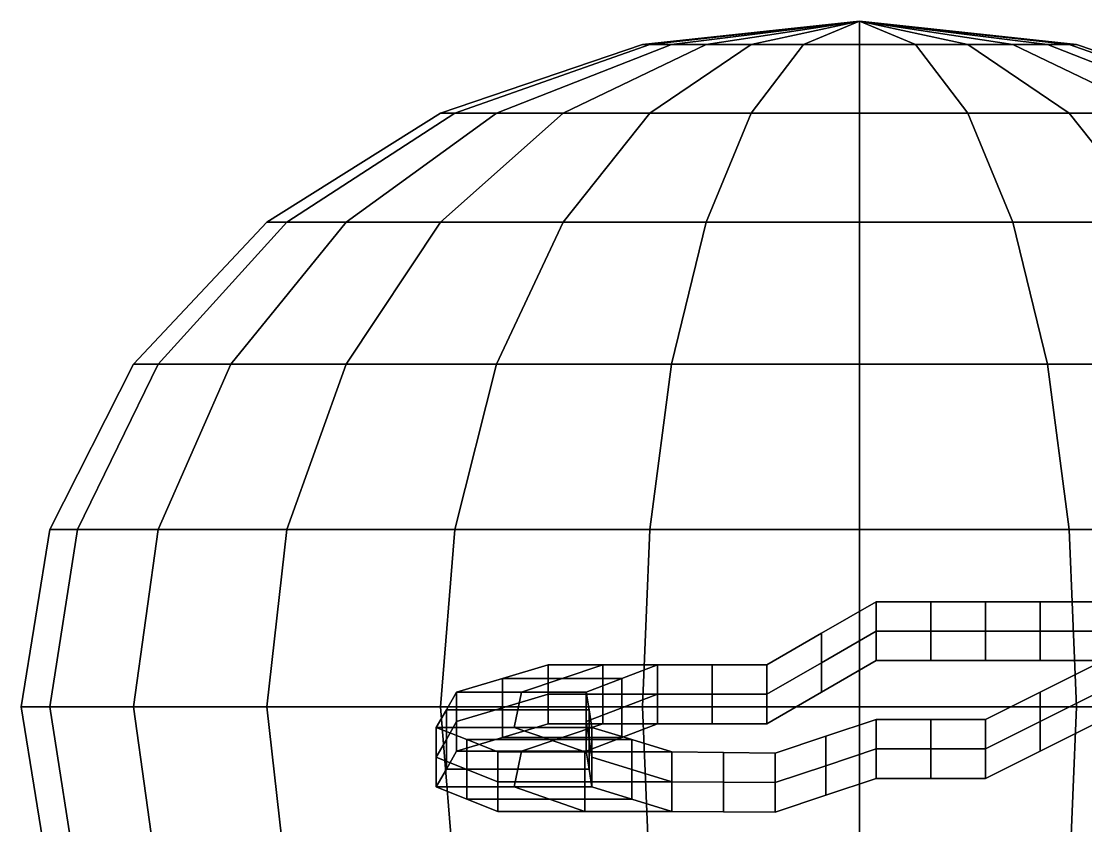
# Model space of a CAD drawing. Extents: x -8682 to 17201, y -9368 to 11808.
# Drawn here: x -8682 to 7752, y -616 to 11808 of the extents above; entities that cross this region are included whole.
import ezdxf

# ---------------------------------------------------------------- set-up
doc = ezdxf.new("R2010")
doc.units = 0

msp = doc.modelspace()

# ---------------------------------------------------------------- linework, layer by layer
for points in [[(909.993652, 11446.75293, -2353.055908), (1024.128052, 11446.75293, -3160.883301), (4259.580078, 11807.526367, -2353.055908)], [(1024.128052, 11446.75293, -1545.228516), (909.993652, 11446.75293, -2353.055908), (4259.580078, 11807.526367, -2353.055908)], [(1024.128052, 11446.75293, -3160.883301), (1358.753174, 11446.75293, -3913.658691), (4259.580078, 11807.526367, -2353.055908)], [(1358.753174, 11446.75293, -792.453247), (1024.128052, 11446.75293, -1545.228516), (4259.580078, 11807.526367, -2353.055908)], [(1358.753174, 11446.75293, -3913.658691), (1891.064575, 11446.75293, -4560.081543), (4259.580078, 11807.526367, -2353.055908)], [(1891.064575, 11446.75293, -146.03035), (1358.753174, 11446.75293, -792.453247), (4259.580078, 11807.526367, -2353.055908)], [(1891.064575, 11446.75293, -4560.081543), (2584.786865, 11446.75293, -5056.099121), (4259.580078, 11807.526367, -2353.055908)], [(2584.786865, 11446.75293, 349.987183), (1891.064575, 11446.75293, -146.03035), (4259.580078, 11807.526367, -2353.055908)], [(2584.786865, 11446.75293, -5056.099121), (3392.643066, 11446.75293, -5367.90918), (4259.580078, 11807.526367, -2353.055908)], [(3392.643066, 11446.75293, 661.796997), (2584.786865, 11446.75293, 349.987183), (4259.580078, 11807.526367, -2353.055908)], [(3392.643066, 11446.75293, -5367.90918), (4259.580078, 11446.75293, -5474.261719), (4259.580078, 11807.526367, -2353.055908)], [(4259.580078, 11446.75293, 768.149475), (3392.643066, 11446.75293, 661.796997), (4259.580078, 11807.526367, -2353.055908)], [(7609.166504, 11446.75293, -2353.055908), (4259.580078, 11807.526367, -2353.055908), (7495.032227, 11446.75293, -3160.883301)], [(7495.032227, 11446.75293, -3160.883301), (4259.580078, 11807.526367, -2353.055908), (7160.406738, 11446.75293, -3913.658691)], [(7160.406738, 11446.75293, -3913.658691), (4259.580078, 11807.526367, -2353.055908), (6628.095215, 11446.75293, -4560.081543)], [(6628.095215, 11446.75293, -4560.081543), (4259.580078, 11807.526367, -2353.055908), (5934.373047, 11446.75293, -5056.099121)], [(5934.373047, 11446.75293, -5056.099121), (4259.580078, 11807.526367, -2353.055908), (5126.516602, 11446.75293, -5367.90918)], [(5126.516602, 11446.75293, -5367.90918), (4259.580078, 11807.526367, -2353.055908), (4259.580078, 11446.75293, -5474.261719)], [(4259.580078, 11446.75293, 768.149475), (4259.580078, 11807.526367, -2353.055908), (5126.516602, 11446.75293, 661.796997)], [(5126.516602, 11446.75293, 661.796997), (4259.580078, 11807.526367, -2353.055908), (5934.373047, 11446.75293, 349.987183)], [(5934.373047, 11446.75293, 349.987183), (4259.580078, 11807.526367, -2353.055908), (6628.095215, 11446.75293, -146.03035)], [(6628.095215, 11446.75293, -146.03035), (4259.580078, 11807.526367, -2353.055908), (7160.406738, 11446.75293, -792.453247)], [(7160.406738, 11446.75293, -792.453247), (4259.580078, 11807.526367, -2353.055908), (7495.032227, 11446.75293, -1545.228516)], [(7495.032227, 11446.75293, -1545.228516), (4259.580078, 11807.526367, -2353.055908), (7609.166504, 11446.75293, -2353.055908)], [(-2211.323975, 10389.020508, -2353.055908), (-1990.83313, 10389.020508, -3913.658691), (1024.128052, 11446.75293, -3160.883301), (909.993652, 11446.75293, -2353.055908)], [(-1990.83313, 10389.020508, -792.453247), (-2211.323975, 10389.020508, -2353.055908), (909.993652, 11446.75293, -2353.055908), (1024.128052, 11446.75293, -1545.228516)], [(-1990.83313, 10389.020508, -3913.658691), (-1344.387207, 10389.020508, -5367.90918), (1358.753174, 11446.75293, -3913.658691), (1024.128052, 11446.75293, -3160.883301)], [(-1344.387207, 10389.020508, 661.796997), (-1990.83313, 10389.020508, -792.453247), (1024.128052, 11446.75293, -1545.228516), (1358.753174, 11446.75293, -792.453247)], [(-1344.387207, 10389.020508, -5367.90918), (-316.040009, 10389.020508, -6616.702148), (1891.064575, 11446.75293, -4560.081543), (1358.753174, 11446.75293, -3913.658691)], [(-316.040009, 10389.020508, 1910.589966), (-1344.387207, 10389.020508, 661.796997), (1358.753174, 11446.75293, -792.453247), (1891.064575, 11446.75293, -146.03035)], [(-316.040009, 10389.020508, -6616.702148), (1024.128052, 10389.020508, -7574.934082), (2584.786865, 11446.75293, -5056.099121), (1891.064575, 11446.75293, -4560.081543)], [(1024.128052, 10389.020508, 2868.82251), (-316.040009, 10389.020508, 1910.589966), (1891.064575, 11446.75293, -146.03035), (2584.786865, 11446.75293, 349.987183)], [(1024.128052, 10389.020508, -7574.934082), (2584.786865, 10389.020508, -8177.304688), (3392.643066, 11446.75293, -5367.90918), (2584.786865, 11446.75293, -5056.099121)], [(2584.786865, 10389.020508, 3471.192627), (1024.128052, 10389.020508, 2868.82251), (2584.786865, 11446.75293, 349.987183), (3392.643066, 11446.75293, 661.796997)], [(2584.786865, 10389.020508, -8177.304688), (4259.580078, 10389.020508, -8382.761719), (4259.580078, 11446.75293, -5474.261719), (3392.643066, 11446.75293, -5367.90918)], [(4259.580078, 10389.020508, 3676.649902), (2584.786865, 10389.020508, 3471.192627), (3392.643066, 11446.75293, 661.796997), (4259.580078, 11446.75293, 768.149475)], [(5934.373047, 10389.020508, -8177.304688), (5126.516602, 11446.75293, -5367.90918), (4259.580078, 11446.75293, -5474.261719), (4259.580078, 10389.020508, -8382.761719)], [(4259.580078, 10389.020508, 3676.649902), (4259.580078, 11446.75293, 768.149475), (5126.516602, 11446.75293, 661.796997), (5934.373047, 10389.020508, 3471.192627)], [(7495.032227, 10389.020508, -7574.934082), (5934.373047, 11446.75293, -5056.099121), (5126.516602, 11446.75293, -5367.90918), (5934.373047, 10389.020508, -8177.304688)], [(5934.373047, 10389.020508, 3471.192627), (5126.516602, 11446.75293, 661.796997), (5934.373047, 11446.75293, 349.987183), (7495.032227, 10389.020508, 2868.82251)], [(8835.200195, 10389.020508, -6616.702148), (6628.095215, 11446.75293, -4560.081543), (5934.373047, 11446.75293, -5056.099121), (7495.032227, 10389.020508, -7574.934082)], [(7495.032227, 10389.020508, 2868.82251), (5934.373047, 11446.75293, 349.987183), (6628.095215, 11446.75293, -146.03035), (8835.200195, 10389.020508, 1910.589966)], [(9863.546875, 10389.020508, -5367.90918), (7160.406738, 11446.75293, -3913.658691), (6628.095215, 11446.75293, -4560.081543), (8835.200195, 10389.020508, -6616.702148)], [(8835.200195, 10389.020508, 1910.589966), (6628.095215, 11446.75293, -146.03035), (7160.406738, 11446.75293, -792.453247), (9863.546875, 10389.020508, 661.796997)], [(10509.993164, 10389.020508, -3913.658691), (7495.032227, 11446.75293, -3160.883301), (7160.406738, 11446.75293, -3913.658691), (9863.546875, 10389.020508, -5367.90918)], [(9863.546875, 10389.020508, 661.796997), (7160.406738, 11446.75293, -792.453247), (7495.032227, 11446.75293, -1545.228516), (10509.993164, 10389.020508, -792.453247)], [(10730.483398, 10389.020508, -2353.055908), (7609.166504, 11446.75293, -2353.055908), (7495.032227, 11446.75293, -3160.883301), (10509.993164, 10389.020508, -3913.658691)], [(10509.993164, 10389.020508, -792.453247), (7495.032227, 11446.75293, -1545.228516), (7609.166504, 11446.75293, -2353.055908), (10730.483398, 10389.020508, -2353.055908)], [(-4891.660156, 8706.411133, -2353.055908), (-4579.839355, 8706.411133, -4560.081543), (-1990.83313, 10389.020508, -3913.658691), (-2211.323975, 10389.020508, -2353.055908)], [(-4579.839355, 8706.411133, -146.03035), (-4891.660156, 8706.411133, -2353.055908), (-2211.323975, 10389.020508, -2353.055908), (-1990.83313, 10389.020508, -792.453247)], [(-4579.839355, 8706.411133, -4560.081543), (-3665.626709, 8706.411133, -6616.702148), (-1344.387207, 10389.020508, -5367.90918), (-1990.83313, 10389.020508, -3913.658691)], [(-3665.626709, 8706.411133, 1910.589966), (-4579.839355, 8706.411133, -146.03035), (-1990.83313, 10389.020508, -792.453247), (-1344.387207, 10389.020508, 661.796997)], [(-3665.626709, 8706.411133, -6616.702148), (-2211.323975, 8706.411133, -8382.761719), (-316.040009, 10389.020508, -6616.702148), (-1344.387207, 10389.020508, -5367.90918)], [(-2211.323975, 8706.411133, 3676.649902), (-3665.626709, 8706.411133, 1910.589966), (-1344.387207, 10389.020508, 661.796997), (-316.040009, 10389.020508, 1910.589966)], [(-2211.323975, 8706.411133, -8382.761719), (-316.040009, 8706.411133, -9737.907227), (1024.128052, 10389.020508, -7574.934082), (-316.040009, 10389.020508, -6616.702148)], [(-316.040009, 8706.411133, 5031.79541), (-2211.323975, 8706.411133, 3676.649902), (-316.040009, 10389.020508, 1910.589966), (1024.128052, 10389.020508, 2868.82251)], [(-316.040009, 8706.411133, -9737.907227), (1891.064575, 8706.411133, -10589.787109), (2584.786865, 10389.020508, -8177.304688), (1024.128052, 10389.020508, -7574.934082)], [(1891.064575, 8706.411133, 5883.675781), (-316.040009, 8706.411133, 5031.79541), (1024.128052, 10389.020508, 2868.82251), (2584.786865, 10389.020508, 3471.192627)], [(1891.064575, 8706.411133, -10589.787109), (4259.580078, 8706.411133, -10880.347656), (4259.580078, 10389.020508, -8382.761719), (2584.786865, 10389.020508, -8177.304688)], [(4259.580078, 8706.411133, 6174.23584), (1891.064575, 8706.411133, 5883.675781), (2584.786865, 10389.020508, 3471.192627), (4259.580078, 10389.020508, 3676.649902)], [(6628.095215, 8706.411133, -10589.787109), (5934.373047, 10389.020508, -8177.304688), (4259.580078, 10389.020508, -8382.761719), (4259.580078, 8706.411133, -10880.347656)], [(4259.580078, 8706.411133, 6174.23584), (4259.580078, 10389.020508, 3676.649902), (5934.373047, 10389.020508, 3471.192627), (6628.095215, 8706.411133, 5883.675781)], [(8835.200195, 8706.411133, -9737.907227), (7495.032227, 10389.020508, -7574.934082), (5934.373047, 10389.020508, -8177.304688), (6628.095215, 8706.411133, -10589.787109)], [(6628.095215, 8706.411133, 5883.675781), (5934.373047, 10389.020508, 3471.192627), (7495.032227, 10389.020508, 2868.82251), (8835.200195, 8706.411133, 5031.79541)], [(10730.483398, 8706.411133, -8382.761719), (8835.200195, 10389.020508, -6616.702148), (7495.032227, 10389.020508, -7574.934082), (8835.200195, 8706.411133, -9737.907227)], [(8835.200195, 8706.411133, 5031.79541), (7495.032227, 10389.020508, 2868.82251), (8835.200195, 10389.020508, 1910.589966), (10730.483398, 8706.411133, 3676.649902)], [(-6948.354492, 6513.592285, -2353.055908), (-6566.453613, 6513.592285, -5056.099121), (-4579.839355, 8706.411133, -4560.081543), (-4891.660156, 8706.411133, -2353.055908)], [(-6566.453613, 6513.592285, 349.987183), (-6948.354492, 6513.592285, -2353.055908), (-4891.660156, 8706.411133, -2353.055908), (-4579.839355, 8706.411133, -146.03035)], [(-6566.453613, 6513.592285, -5056.099121), (-5446.776367, 6513.592285, -7574.934082), (-3665.626709, 8706.411133, -6616.702148), (-4579.839355, 8706.411133, -4560.081543)], [(-5446.776367, 6513.592285, 2868.82251), (-6566.453613, 6513.592285, 349.987183), (-4579.839355, 8706.411133, -146.03035), (-3665.626709, 8706.411133, 1910.589966)], [(-5446.776367, 6513.592285, -7574.934082), (-3665.626709, 6513.592285, -9737.907227), (-2211.323975, 8706.411133, -8382.761719), (-3665.626709, 8706.411133, -6616.702148)], [(-3665.626709, 6513.592285, 5031.79541), (-5446.776367, 6513.592285, 2868.82251), (-3665.626709, 8706.411133, 1910.589966), (-2211.323975, 8706.411133, 3676.649902)], [(-3665.626709, 6513.592285, -9737.907227), (-1344.387207, 6513.592285, -11397.615234), (-316.040009, 8706.411133, -9737.907227), (-2211.323975, 8706.411133, -8382.761719)], [(-1344.387207, 6513.592285, 6691.503418), (-3665.626709, 6513.592285, 5031.79541), (-2211.323975, 8706.411133, 3676.649902), (-316.040009, 8706.411133, 5031.79541)], [(-1344.387207, 6513.592285, -11397.615234), (1358.753174, 6513.592285, -12440.950195), (1891.064575, 8706.411133, -10589.787109), (-316.040009, 8706.411133, -9737.907227)], [(1358.753174, 6513.592285, 7734.838867), (-1344.387207, 6513.592285, 6691.503418), (-316.040009, 8706.411133, 5031.79541), (1891.064575, 8706.411133, 5883.675781)], [(1358.753174, 6513.592285, -12440.950195), (4259.580078, 6513.592285, -12796.813477), (4259.580078, 8706.411133, -10880.347656), (1891.064575, 8706.411133, -10589.787109)], [(4259.580078, 6513.592285, 8090.701172), (1358.753174, 6513.592285, 7734.838867), (1891.064575, 8706.411133, 5883.675781), (4259.580078, 8706.411133, 6174.23584)], [(7160.406738, 6513.592285, -12440.950195), (6628.095215, 8706.411133, -10589.787109), (4259.580078, 8706.411133, -10880.347656), (4259.580078, 6513.592285, -12796.813477)], [(4259.580078, 6513.592285, 8090.701172), (4259.580078, 8706.411133, 6174.23584), (6628.095215, 8706.411133, 5883.675781), (7160.406738, 6513.592285, 7734.838867)], [(9863.546875, 6513.592285, -11397.615234), (8835.200195, 8706.411133, -9737.907227), (6628.095215, 8706.411133, -10589.787109), (7160.406738, 6513.592285, -12440.950195)], [(7160.406738, 6513.592285, 7734.838867), (6628.095215, 8706.411133, 5883.675781), (8835.200195, 8706.411133, 5031.79541), (9863.546875, 6513.592285, 6691.503418)], [(-8241.246094, 3959.999756, -2353.055908), (-7815.291504, 3959.999756, -5367.90918), (-6566.453613, 6513.592285, -5056.099121), (-6948.354492, 6513.592285, -2353.055908)], [(-7815.291504, 3959.999756, 661.796997), (-8241.246094, 3959.999756, -2353.055908), (-6948.354492, 6513.592285, -2353.055908), (-6566.453613, 6513.592285, 349.987183)], [(-7815.291504, 3959.999756, -5367.90918), (-6566.453613, 3959.999756, -8177.304688), (-5446.776367, 6513.592285, -7574.934082), (-6566.453613, 6513.592285, -5056.099121)], [(-6566.453613, 3959.999756, 3471.192627), (-7815.291504, 3959.999756, 661.796997), (-6566.453613, 6513.592285, 349.987183), (-5446.776367, 6513.592285, 2868.82251)], [(-6566.453613, 3959.999756, -8177.304688), (-4579.839355, 3959.999756, -10589.787109), (-3665.626709, 6513.592285, -9737.907227), (-5446.776367, 6513.592285, -7574.934082)], [(-4579.839355, 3959.999756, 5883.675781), (-6566.453613, 3959.999756, 3471.192627), (-5446.776367, 6513.592285, 2868.82251), (-3665.626709, 6513.592285, 5031.79541)], [(-4579.839355, 3959.999756, -10589.787109), (-1990.83313, 3959.999756, -12440.950195), (-1344.387207, 6513.592285, -11397.615234), (-3665.626709, 6513.592285, -9737.907227)], [(-1990.83313, 3959.999756, 7734.838867), (-4579.839355, 3959.999756, 5883.675781), (-3665.626709, 6513.592285, 5031.79541), (-1344.387207, 6513.592285, 6691.503418)], [(-1990.83313, 3959.999756, -12440.950195), (1024.128052, 3959.999756, -13604.640625), (1358.753174, 6513.592285, -12440.950195), (-1344.387207, 6513.592285, -11397.615234)], [(1024.128052, 3959.999756, 8898.529297), (-1990.83313, 3959.999756, 7734.838867), (-1344.387207, 6513.592285, 6691.503418), (1358.753174, 6513.592285, 7734.838867)], [(1024.128052, 3959.999756, -13604.640625), (4259.580078, 3959.999756, -14001.553711), (4259.580078, 6513.592285, -12796.813477), (1358.753174, 6513.592285, -12440.950195)], [(4259.580078, 3959.999756, 9295.441406), (1024.128052, 3959.999756, 8898.529297), (1358.753174, 6513.592285, 7734.838867), (4259.580078, 6513.592285, 8090.701172)], [(7495.032227, 3959.999756, -13604.640625), (7160.406738, 6513.592285, -12440.950195), (4259.580078, 6513.592285, -12796.813477), (4259.580078, 3959.999756, -14001.553711)], [(4259.580078, 3959.999756, 9295.441406), (4259.580078, 6513.592285, 8090.701172), (7160.406738, 6513.592285, 7734.838867), (7495.032227, 3959.999756, 8898.529297)], [(10509.993164, 3959.999756, -12440.950195), (9863.546875, 6513.592285, -11397.615234), (7160.406738, 6513.592285, -12440.950195), (7495.032227, 3959.999756, -13604.640625)], [(7495.032227, 3959.999756, 8898.529297), (7160.406738, 6513.592285, 7734.838867), (9863.546875, 6513.592285, 6691.503418), (10509.993164, 3959.999756, 7734.838867)], [(-8682.227539, 1219.657227, -2353.055908), (-8241.246094, 1219.657227, -5474.261719), (-7815.291504, 3959.999756, -5367.90918), (-8241.246094, 3959.999756, -2353.055908)], [(-8241.246094, 1219.657227, 768.149475), (-8682.227539, 1219.657227, -2353.055908), (-8241.246094, 3959.999756, -2353.055908), (-7815.291504, 3959.999756, 661.796997)], [(-8241.246094, 1219.657227, -5474.261719), (-6948.354492, 1219.657227, -8382.761719), (-6566.453613, 3959.999756, -8177.304688), (-7815.291504, 3959.999756, -5367.90918)], [(-6948.354492, 1219.657227, 3676.649902), (-8241.246094, 1219.657227, 768.149475), (-7815.291504, 3959.999756, 661.796997), (-6566.453613, 3959.999756, 3471.192627)], [(-6948.354492, 1219.657227, -8382.761719), (-4891.660156, 1219.657227, -10880.347656), (-4579.839355, 3959.999756, -10589.787109), (-6566.453613, 3959.999756, -8177.304688)], [(-4891.660156, 1219.657227, 6174.23584), (-6948.354492, 1219.657227, 3676.649902), (-6566.453613, 3959.999756, 3471.192627), (-4579.839355, 3959.999756, 5883.675781)], [(-4891.660156, 1219.657227, -10880.347656), (-2211.323975, 1219.657227, -12796.813477), (-1990.83313, 3959.999756, -12440.950195), (-4579.839355, 3959.999756, -10589.787109)], [(-2211.323975, 1219.657227, 8090.701172), (-4891.660156, 1219.657227, 6174.23584), (-4579.839355, 3959.999756, 5883.675781), (-1990.83313, 3959.999756, 7734.838867)], [(-2211.323975, 1219.657227, -12796.813477), (909.993652, 1219.657227, -14001.553711), (1024.128052, 3959.999756, -13604.640625), (-1990.83313, 3959.999756, -12440.950195)], [(909.993652, 1219.657227, 9295.441406), (-2211.323975, 1219.657227, 8090.701172), (-1990.83313, 3959.999756, 7734.838867), (1024.128052, 3959.999756, 8898.529297)], [(909.993652, 1219.657227, -14001.553711), (4259.580078, 1219.657227, -14412.467773), (4259.580078, 3959.999756, -14001.553711), (1024.128052, 3959.999756, -13604.640625)], [(4259.580078, 1219.657227, 9706.356445), (909.993652, 1219.657227, 9295.441406), (1024.128052, 3959.999756, 8898.529297), (4259.580078, 3959.999756, 9295.441406)], [(7609.166504, 1219.657227, -14001.553711), (7495.032227, 3959.999756, -13604.640625), (4259.580078, 3959.999756, -14001.553711), (4259.580078, 1219.657227, -14412.467773)], [(4259.580078, 1219.657227, 9706.356445), (4259.580078, 3959.999756, 9295.441406), (7495.032227, 3959.999756, 8898.529297), (7609.166504, 1219.657227, 9295.441406)], [(10730.483398, 1219.657227, -12796.813477), (10509.993164, 3959.999756, -12440.950195), (7495.032227, 3959.999756, -13604.640625), (7609.166504, 1219.657227, -14001.553711)], [(7609.166504, 1219.657227, 9295.441406), (7495.032227, 3959.999756, 8898.529297), (10509.993164, 3959.999756, 7734.838867), (10730.483398, 1219.657227, 8090.701172)], [(3673.399414, 1901.589722, -5675.62207), (3673.399414, 2356.211426, -5675.62207), (4517.696777, 2843.306396, -5967.878418), (4517.696777, 2388.68457, -5967.878418)], [(3673.399414, 1901.589722, -7299.271973), (4517.696777, 2388.68457, -7299.271973), (4517.696777, 2843.306396, -7299.271973), (3673.399414, 2356.211426, -7299.271973)], [(3673.399414, 2356.211426, -5675.62207), (3673.399414, 2356.211426, -6487.446777), (4517.696777, 2843.306396, -6633.575195), (4517.696777, 2843.306396, -5967.878418)], [(3673.399414, 2356.211426, -6487.446777), (3673.399414, 2356.211426, -7299.271973), (4517.696777, 2843.306396, -7299.271973), (4517.696777, 2843.306396, -6633.575195)], [(4517.696777, 2388.68457, -5967.878418), (4517.696777, 2843.306396, -5967.878418), (5361.994629, 2843.306396, -5967.878418), (5361.994629, 2388.68457, -5967.878418)], [(4517.696777, 2388.68457, -7299.271973), (5361.994629, 2388.68457, -7299.271973), (5361.994629, 2843.306396, -7299.271973), (4517.696777, 2843.306396, -7299.271973)], [(4517.696777, 2843.306396, -5967.878418), (4517.696777, 2843.306396, -6633.575195), (5361.994629, 2843.306396, -6633.575195), (5361.994629, 2843.306396, -5967.878418)], [(4517.696777, 2843.306396, -6633.575195), (4517.696777, 2843.306396, -7299.271973), (5361.994629, 2843.306396, -7299.271973), (5361.994629, 2843.306396, -6633.575195)], [(5361.994629, 2388.68457, -5967.878418), (5361.994629, 2843.306396, -5967.878418), (6206.29248, 2843.306396, -5967.878418), (6206.29248, 2388.68457, -5967.878418)], [(5361.994629, 2388.68457, -7299.271973), (6206.29248, 2388.68457, -7299.271973), (6206.29248, 2843.306396, -7299.271973), (5361.994629, 2843.306396, -7299.271973)], [(5361.994629, 2843.306396, -5967.878418), (5361.994629, 2843.306396, -6633.575195), (6206.29248, 2843.306396, -6633.575195), (6206.29248, 2843.306396, -5967.878418)], [(5361.994629, 2843.306396, -6633.575195), (5361.994629, 2843.306396, -7299.271973), (6206.29248, 2843.306396, -7299.271973), (6206.29248, 2843.306396, -6633.575195)], [(6206.29248, 2388.68457, -5967.878418), (6206.29248, 2843.306396, -5967.878418), (7050.589844, 2843.306396, -5967.878418), (7050.589844, 2388.68457, -5967.878418)], [(6206.29248, 2388.68457, -7299.271973), (7050.589844, 2388.68457, -7299.271973), (7050.589844, 2843.306396, -7299.271973), (6206.29248, 2843.306396, -7299.271973)], [(6206.29248, 2843.306396, -5967.878418), (6206.29248, 2843.306396, -6633.575195), (7050.589844, 2843.306396, -6633.575195), (7050.589844, 2843.306396, -5967.878418)], [(6206.29248, 2843.306396, -6633.575195), (6206.29248, 2843.306396, -7299.271973), (7050.589844, 2843.306396, -7299.271973), (7050.589844, 2843.306396, -6633.575195)], [(7050.589844, 2388.68457, -5967.878418), (7050.589844, 2843.306396, -5967.878418), (7894.887695, 2843.306396, -5967.878418), (7894.887695, 2388.68457, -5967.878418)], [(7050.589844, 2388.68457, -7299.271973), (7894.887695, 2388.68457, -7299.271973), (7894.887695, 2843.306396, -7299.271973), (7050.589844, 2843.306396, -7299.271973)], [(7050.589844, 2843.306396, -5967.878418), (7050.589844, 2843.306396, -6633.575195), (7894.887695, 2843.306396, -6633.575195), (7894.887695, 2843.306396, -5967.878418)], [(7050.589844, 2843.306396, -6633.575195), (7050.589844, 2843.306396, -7299.271973), (7894.887695, 2843.306396, -7299.271973), (7894.887695, 2843.306396, -6633.575195)], [(2829.102295, 1414.494995, -5383.365234), (2829.102295, 1869.116699, -5383.365234), (3673.399414, 2356.211426, -5675.62207), (3673.399414, 1901.589722, -5675.62207)], [(2829.102295, 1414.494995, -7299.271973), (3673.399414, 1901.589722, -7299.271973), (3673.399414, 2356.211426, -7299.271973), (2829.102295, 1869.116699, -7299.271973)], [(2829.102295, 1869.116699, -5383.365234), (2829.102295, 1869.116699, -6341.318359), (3673.399414, 2356.211426, -6487.446777), (3673.399414, 2356.211426, -5675.62207)], [(2829.102295, 1869.116699, -6341.318359), (2829.102295, 1869.116699, -7299.271973), (3673.399414, 2356.211426, -7299.271973), (3673.399414, 2356.211426, -6487.446777)], [(3673.399414, 1446.968018, -5675.62207), (3673.399414, 1901.589722, -5675.62207), (4517.696777, 2388.68457, -5967.878418), (4517.696777, 1934.062622, -5967.878418)], [(3673.399414, 1446.968018, -7299.271973), (4517.696777, 1934.062622, -7299.271973), (4517.696777, 2388.68457, -7299.271973), (3673.399414, 1901.589722, -7299.271973)], [(4517.696777, 1934.062622, -5967.878418), (4517.696777, 2388.68457, -5967.878418), (5361.994629, 2388.68457, -5967.878418), (5361.994629, 1934.062622, -5967.878418)], [(4517.696777, 1934.062622, -7299.271973), (5361.994629, 1934.062622, -7299.271973), (5361.994629, 2388.68457, -7299.271973), (4517.696777, 2388.68457, -7299.271973)], [(5361.994629, 1934.062622, -5967.878418), (5361.994629, 2388.68457, -5967.878418), (6206.29248, 2388.68457, -5967.878418), (6206.29248, 1934.062622, -5967.878418)], [(5361.994629, 1934.062622, -7299.271973), (6206.29248, 1934.062622, -7299.271973), (6206.29248, 2388.68457, -7299.271973), (5361.994629, 2388.68457, -7299.271973)], [(6206.29248, 1934.062622, -5967.878418), (6206.29248, 2388.68457, -5967.878418), (7050.589844, 2388.68457, -5967.878418), (7050.589844, 1934.062622, -5967.878418)], [(6206.29248, 1934.062622, -7299.271973), (7050.589844, 1934.062622, -7299.271973), (7050.589844, 2388.68457, -7299.271973), (6206.29248, 2388.68457, -7299.271973)], [(7050.589844, 1934.062622, -5967.878418), (7050.589844, 2388.68457, -5967.878418), (7894.887695, 2388.68457, -5967.878418), (7894.887695, 1934.062622, -5967.878418)], [(7050.589844, 1934.062622, -7299.271973), (7894.887695, 1934.062622, -7299.271973), (7894.887695, 2388.68457, -7299.271973), (7050.589844, 2388.68457, -7299.271973)], [(-331.957916, 1659.050415, -4733.905762), (-1254.204224, 1659.050415, -4733.905762), (-548.088013, 1869.116699, -5383.365234), (296.209412, 1869.116699, -5383.365234)], [(-1254.204224, 1203.413818, -4733.905762), (-548.088013, 1414.494995, -5383.365234), (-548.088013, 1869.116699, -5383.365234), (-1254.204224, 1659.050415, -4733.905762)], [(-548.088013, 1414.494995, -5383.365234), (-548.088013, 1414.494995, -6341.318359), (-548.088013, 1869.116699, -6341.318359), (-548.088013, 1869.116699, -5383.365234)], [(-548.088013, 1414.494995, -6341.318359), (-548.088013, 1414.494995, -7299.271973), (-548.088013, 1869.116699, -7299.271973), (-548.088013, 1869.116699, -6341.318359)], [(296.209412, 1414.494995, -7299.271973), (296.209412, 1869.116699, -7299.271973), (-548.088013, 1869.116699, -7299.271973), (-548.088013, 1414.494995, -7299.271973)], [(296.209412, 1869.116699, -5383.365234), (-548.088013, 1869.116699, -5383.365234), (-548.088013, 1869.116699, -6341.318359), (296.209412, 1869.116699, -6341.318359)], [(296.209412, 1869.116699, -6341.318359), (-548.088013, 1869.116699, -6341.318359), (-548.088013, 1869.116699, -7299.271973), (296.209412, 1869.116699, -7299.271973)], [(-331.957916, 1659.050415, -4733.905762), (296.209412, 1869.116699, -5383.365234), (1140.506836, 1869.116699, -5383.365234), (590.288391, 1659.050415, -4733.905762)], [(296.209412, 1414.494995, -7299.271973), (1140.506836, 1414.494995, -7299.271973), (1140.506836, 1869.116699, -7299.271973), (296.209412, 1869.116699, -7299.271973)], [(296.209412, 1869.116699, -5383.365234), (296.209412, 1869.116699, -6341.318359), (1140.506836, 1869.116699, -6341.318359), (1140.506836, 1869.116699, -5383.365234)], [(296.209412, 1869.116699, -6341.318359), (296.209412, 1869.116699, -7299.271973), (1140.506836, 1869.116699, -7299.271973), (1140.506836, 1869.116699, -6341.318359)], [(590.288391, 1203.413818, -4733.905762), (590.288391, 1659.050415, -4733.905762), (1140.506836, 1869.116699, -5383.365234), (1140.506836, 1414.494995, -5383.365234)], [(1140.506836, 1414.494995, -5383.365234), (1140.506836, 1869.116699, -5383.365234), (1984.804565, 1869.116699, -5383.365234), (1984.804565, 1414.494995, -5383.365234)], [(1140.506836, 1414.494995, -7299.271973), (1984.804565, 1414.494995, -7299.271973), (1984.804565, 1869.116699, -7299.271973), (1140.506836, 1869.116699, -7299.271973)], [(1140.506836, 1869.116699, -5383.365234), (1140.506836, 1869.116699, -6341.318359), (1984.804565, 1869.116699, -6341.318359), (1984.804565, 1869.116699, -5383.365234)], [(1140.506836, 1869.116699, -6341.318359), (1140.506836, 1869.116699, -7299.271973), (1984.804565, 1869.116699, -7299.271973), (1984.804565, 1869.116699, -6341.318359)], [(1984.804565, 1414.494995, -5383.365234), (1984.804565, 1869.116699, -5383.365234), (2829.102295, 1869.116699, -5383.365234), (2829.102295, 1414.494995, -5383.365234)], [(1984.804565, 1414.494995, -7299.271973), (2829.102295, 1414.494995, -7299.271973), (2829.102295, 1869.116699, -7299.271973), (1984.804565, 1869.116699, -7299.271973)], [(1984.804565, 1869.116699, -5383.365234), (1984.804565, 1869.116699, -6341.318359), (2829.102295, 1869.116699, -6341.318359), (2829.102295, 1869.116699, -5383.365234)], [(1984.804565, 1869.116699, -6341.318359), (1984.804565, 1869.116699, -7299.271973), (2829.102295, 1869.116699, -7299.271973), (2829.102295, 1869.116699, -6341.318359)], [(2829.102295, 959.873352, -5383.365234), (2829.102295, 1414.494995, -5383.365234), (3673.399414, 1901.589722, -5675.62207), (3673.399414, 1446.968018, -5675.62207)], [(2829.102295, 959.873352, -7299.271973), (3673.399414, 1446.968018, -7299.271973), (3673.399414, 1901.589722, -7299.271973), (2829.102295, 1414.494995, -7299.271973)], [(3673.399414, 1446.968018, -6487.446777), (4517.696777, 1934.062622, -6633.575195), (4517.696777, 1934.062622, -7299.271973), (3673.399414, 1446.968018, -7299.271973)], [(3673.399414, 1446.968018, -5675.62207), (4517.696777, 1934.062622, -5967.878418), (4517.696777, 1934.062622, -6633.575195), (3673.399414, 1446.968018, -6487.446777)], [(4517.696777, 1934.062622, -5967.878418), (5361.994629, 1934.062622, -5967.878418), (5361.994629, 1934.062622, -6633.575195), (4517.696777, 1934.062622, -6633.575195)], [(4517.696777, 1934.062622, -6633.575195), (5361.994629, 1934.062622, -6633.575195), (5361.994629, 1934.062622, -7299.271973), (4517.696777, 1934.062622, -7299.271973)], [(5361.994629, 1934.062622, -6633.575195), (6206.29248, 1934.062622, -6633.575195), (6206.29248, 1934.062622, -7299.271973), (5361.994629, 1934.062622, -7299.271973)], [(5361.994629, 1934.062622, -5967.878418), (6206.29248, 1934.062622, -5967.878418), (6206.29248, 1934.062622, -6633.575195), (5361.994629, 1934.062622, -6633.575195)], [(6206.29248, 1934.062622, -5967.878418), (7050.589844, 1934.062622, -5967.878418), (7050.589844, 1934.062622, -6633.575195), (6206.29248, 1934.062622, -6633.575195)], [(6206.29248, 1934.062622, -6633.575195), (7050.589844, 1934.062622, -6633.575195), (7050.589844, 1934.062622, -7299.271973), (6206.29248, 1934.062622, -7299.271973)], [(7050.589844, 1934.062622, -6633.575195), (7894.887695, 1934.062622, -6633.575195), (7894.887695, 1934.062622, -7299.271973), (7050.589844, 1934.062622, -7299.271973)], [(7050.589844, 1934.062622, -5967.878418), (7894.887695, 1934.062622, -5967.878418), (7894.887695, 1934.062622, -6633.575195), (7050.589844, 1934.062622, -6633.575195)], [(7050.589844, 992.346252, 689.082214), (7050.589844, 1446.968018, 689.082214), (7894.887695, 1869.116699, 689.082214), (7894.887695, 1414.494995, 689.082214)], [(7050.589844, 992.346252, -642.310303), (7894.887695, 1414.494995, -642.310303), (7894.887695, 1869.116699, -642.310303), (7050.589844, 1446.968018, -642.310303)], [(7050.589844, 1446.968018, 689.082214), (7050.589844, 1446.968018, 23.385956), (7894.887695, 1869.116699, 23.385956), (7894.887695, 1869.116699, 689.082214)], [(7050.589844, 1446.968018, 23.385956), (7050.589844, 1446.968018, -642.310303), (7894.887695, 1869.116699, -642.310303), (7894.887695, 1869.116699, 23.385956)], [(-960.125244, 1448.984131, -4084.446289), (-1960.320435, 1448.984131, -4084.446289), (-1254.204224, 1659.050415, -4733.905762), (-331.957916, 1659.050415, -4733.905762)], [(-1960.320435, 992.332764, -4084.446289), (-1254.204224, 1203.413818, -4733.905762), (-1254.204224, 1659.050415, -4733.905762), (-1960.320435, 1448.984131, -4084.446289)], [(40.069992, 1448.984131, -4084.446289), (-960.125244, 1448.984131, -4084.446289), (-331.957916, 1659.050415, -4733.905762), (590.288391, 1659.050415, -4733.905762)], [(40.069992, 992.332764, -4084.446289), (40.069992, 1448.984131, -4084.446289), (590.288391, 1659.050415, -4733.905762), (590.288391, 1203.413818, -4733.905762)], [(-1016.875, 1175.897827, -3240.148682), (-2118.403809, 1175.897827, -3240.148682), (-1960.320435, 1448.984131, -4084.446289), (-960.125244, 1448.984131, -4084.446289)], [(-2118.403809, 717.927185, -3240.148682), (-1960.320435, 992.332764, -4084.446289), (-1960.320435, 1448.984131, -4084.446289), (-2118.403809, 1175.897827, -3240.148682)], [(-1254.204224, 747.777344, -4733.905762), (-548.088013, 959.873352, -5383.365234), (-548.088013, 1414.494995, -5383.365234), (-1254.204224, 1203.413818, -4733.905762)], [(84.653877, 1175.897827, -3240.148682), (-1016.875, 1175.897827, -3240.148682), (-960.125244, 1448.984131, -4084.446289), (40.069992, 1448.984131, -4084.446289)], [(-548.088013, 959.873352, -5383.365234), (-548.088013, 959.873352, -6341.318359), (-548.088013, 1414.494995, -6341.318359), (-548.088013, 1414.494995, -5383.365234)], [(-548.088013, 959.873352, -6341.318359), (-548.088013, 959.873352, -7299.271973), (-548.088013, 1414.494995, -7299.271973), (-548.088013, 1414.494995, -6341.318359)], [(296.209412, 959.873352, -7299.271973), (296.209412, 1414.494995, -7299.271973), (-548.088013, 1414.494995, -7299.271973), (-548.088013, 959.873352, -7299.271973)], [(84.653877, 717.927185, -3240.148682), (84.653877, 1175.897827, -3240.148682), (40.069992, 1448.984131, -4084.446289), (40.069992, 992.332764, -4084.446289)], [(296.209412, 959.873352, -7299.271973), (1140.506836, 959.873352, -7299.271973), (1140.506836, 1414.494995, -7299.271973), (296.209412, 1414.494995, -7299.271973)], [(590.288391, 747.777344, -4733.905762), (590.288391, 1203.413818, -4733.905762), (1140.506836, 1414.494995, -5383.365234), (1140.506836, 959.873352, -5383.365234)], [(1140.506836, 959.873352, -5383.365234), (1140.506836, 1414.494995, -5383.365234), (1984.804565, 1414.494995, -5383.365234), (1984.804565, 959.873352, -5383.365234)], [(1140.506836, 959.873352, -7299.271973), (1984.804565, 959.873352, -7299.271973), (1984.804565, 1414.494995, -7299.271973), (1140.506836, 1414.494995, -7299.271973)], [(1984.804565, 959.873352, -5383.365234), (1984.804565, 1414.494995, -5383.365234), (2829.102295, 1414.494995, -5383.365234), (2829.102295, 959.873352, -5383.365234)], [(1984.804565, 959.873352, -7299.271973), (2829.102295, 959.873352, -7299.271973), (2829.102295, 1414.494995, -7299.271973), (1984.804565, 1414.494995, -7299.271973)], [(2829.102295, 959.873352, -5383.365234), (3673.399414, 1446.968018, -5675.62207), (3673.399414, 1446.968018, -6487.446777), (2829.102295, 959.873352, -6341.318359)], [(2829.102295, 959.873352, -6341.318359), (3673.399414, 1446.968018, -6487.446777), (3673.399414, 1446.968018, -7299.271973), (2829.102295, 959.873352, -7299.271973)], [(6206.29248, 570.19751, 689.082214), (6206.29248, 1024.819336, 689.082214), (7050.589844, 1446.968018, 689.082214), (7050.589844, 992.346252, 689.082214)], [(6206.29248, 570.19751, -642.310303), (7050.589844, 992.346252, -642.310303), (7050.589844, 1446.968018, -642.310303), (6206.29248, 1024.819336, -642.310303)], [(6206.29248, 1024.819336, 689.082214), (6206.29248, 1024.819336, 23.385956), (7050.589844, 1446.968018, 23.385956), (7050.589844, 1446.968018, 689.082214)], [(6206.29248, 1024.819336, 23.385956), (6206.29248, 1024.819336, -642.310303), (7050.589844, 1446.968018, -642.310303), (7050.589844, 1446.968018, 23.385956)], [(7050.589844, 537.724548, 689.082214), (7050.589844, 992.346252, 689.082214), (7894.887695, 1414.494995, 689.082214), (7894.887695, 959.873352, 689.082214)], [(7050.589844, 537.724548, -642.310303), (7894.887695, 959.873352, -642.310303), (7894.887695, 1414.494995, -642.310303), (7050.589844, 992.346252, -642.310303)], [(-8241.246094, -1520.684937, -2353.055908), (-7815.291504, -1520.684937, -5367.90918), (-8241.246094, 1219.657227, -5474.261719), (-8682.227539, 1219.657227, -2353.055908)], [(-7815.291504, -1520.684937, 661.796997), (-8241.246094, -1520.684937, -2353.055908), (-8682.227539, 1219.657227, -2353.055908), (-8241.246094, 1219.657227, 768.149475)], [(-7815.291504, -1520.684937, -5367.90918), (-6566.453613, -1520.684937, -8177.304688), (-6948.354492, 1219.657227, -8382.761719), (-8241.246094, 1219.657227, -5474.261719)], [(-6566.453613, -1520.684937, 3471.192627), (-7815.291504, -1520.684937, 661.796997), (-8241.246094, 1219.657227, 768.149475), (-6948.354492, 1219.657227, 3676.649902)], [(-6566.453613, -1520.684937, -8177.304688), (-4579.839355, -1520.684937, -10589.787109), (-4891.660156, 1219.657227, -10880.347656), (-6948.354492, 1219.657227, -8382.761719)], [(-4579.839355, -1520.684937, 5883.675781), (-6566.453613, -1520.684937, 3471.192627), (-6948.354492, 1219.657227, 3676.649902), (-4891.660156, 1219.657227, 6174.23584)], [(-4579.839355, -1520.684937, -10589.787109), (-1990.83313, -1520.684937, -12440.950195), (-2211.323975, 1219.657227, -12796.813477), (-4891.660156, 1219.657227, -10880.347656)], [(-1990.83313, -1520.684937, 7734.838867), (-4579.839355, -1520.684937, 5883.675781), (-4891.660156, 1219.657227, 6174.23584), (-2211.323975, 1219.657227, 8090.701172)], [(-1073.624756, 902.811462, -2395.851074), (-2276.487305, 902.811462, -2395.851074), (-2118.403809, 1175.897827, -3240.148682), (-1016.875, 1175.897827, -3240.148682)], [(-2276.487305, 443.521576, -2395.851074), (-2118.403809, 717.927185, -3240.148682), (-2118.403809, 1175.897827, -3240.148682), (-2276.487305, 902.811462, -2395.851074)], [(-1990.83313, -1520.684937, -12440.950195), (1024.128052, -1520.684937, -13604.640625), (909.993652, 1219.657227, -14001.553711), (-2211.323975, 1219.657227, -12796.813477)], [(1024.128052, -1520.684937, 8898.529297), (-1990.83313, -1520.684937, 7734.838867), (-2211.323975, 1219.657227, 8090.701172), (909.993652, 1219.657227, 9295.441406)], [(-1960.320435, 535.681335, -4084.446289), (-1254.204224, 747.777344, -4733.905762), (-1254.204224, 1203.413818, -4733.905762), (-1960.320435, 992.332764, -4084.446289)], [(129.237762, 902.811462, -2395.851074), (-1073.624756, 902.811462, -2395.851074), (-1016.875, 1175.897827, -3240.148682), (84.653877, 1175.897827, -3240.148682)], [(40.069992, 535.681335, -4084.446289), (40.069992, 992.332764, -4084.446289), (590.288391, 1203.413818, -4733.905762), (590.288391, 747.777344, -4733.905762)], [(129.237762, 443.521576, -2395.851074), (129.237762, 902.811462, -2395.851074), (84.653877, 1175.897827, -3240.148682), (84.653877, 717.927185, -3240.148682)], [(1024.128052, -1520.684937, -13604.640625), (4259.580078, -1520.684937, -14001.553711), (4259.580078, 1219.657227, -14412.467773), (909.993652, 1219.657227, -14001.553711)], [(4259.580078, -1520.684937, 9295.441406), (1024.128052, -1520.684937, 8898.529297), (909.993652, 1219.657227, 9295.441406), (4259.580078, 1219.657227, 9706.356445)], [(7495.032227, -1520.684937, -13604.640625), (7609.166504, 1219.657227, -14001.553711), (4259.580078, 1219.657227, -14412.467773), (4259.580078, -1520.684937, -14001.553711)], [(4259.580078, -1520.684937, 9295.441406), (4259.580078, 1219.657227, 9706.356445), (7609.166504, 1219.657227, 9295.441406), (7495.032227, -1520.684937, 8898.529297)], [(10509.993164, -1520.684937, -12440.950195), (10730.483398, 1219.657227, -12796.813477), (7609.166504, 1219.657227, -14001.553711), (7495.032227, -1520.684937, -13604.640625)], [(7495.032227, -1520.684937, 8898.529297), (7609.166504, 1219.657227, 9295.441406), (10730.483398, 1219.657227, 8090.701172), (10509.993164, -1520.684937, 7734.838867)], [(-2118.403809, 259.956512, -3240.148682), (-1960.320435, 535.681335, -4084.446289), (-1960.320435, 992.332764, -4084.446289), (-2118.403809, 717.927185, -3240.148682)], [(84.653877, 259.956512, -3240.148682), (84.653877, 717.927185, -3240.148682), (40.069992, 992.332764, -4084.446289), (40.069992, 535.681335, -4084.446289)], [(3738.345459, 310.413696, 689.082214), (3738.345459, 765.035461, 689.082214), (4517.696777, 1024.819336, 689.082214), (4517.696777, 570.19751, 689.082214)], [(3738.345459, 310.413696, -642.310303), (4517.696777, 570.19751, -642.310303), (4517.696777, 1024.819336, -642.310303), (3738.345459, 765.035461, -642.310303)], [(3738.345459, 765.035461, 689.082214), (3738.345459, 765.035461, 23.385956), (4517.696777, 1024.819336, 23.385956), (4517.696777, 1024.819336, 689.082214)], [(3738.345459, 765.035461, 23.385956), (3738.345459, 765.035461, -642.310303), (4517.696777, 1024.819336, -642.310303), (4517.696777, 1024.819336, 23.385956)], [(4517.696777, 570.19751, 689.082214), (4517.696777, 1024.819336, 689.082214), (5361.994629, 1024.819336, 689.082214), (5361.994629, 570.19751, 689.082214)], [(4517.696777, 570.19751, -642.310303), (5361.994629, 570.19751, -642.310303), (5361.994629, 1024.819336, -642.310303), (4517.696777, 1024.819336, -642.310303)], [(4517.696777, 1024.819336, 689.082214), (4517.696777, 1024.819336, 23.385956), (5361.994629, 1024.819336, 23.385956), (5361.994629, 1024.819336, 689.082214)], [(4517.696777, 1024.819336, 23.385956), (4517.696777, 1024.819336, -642.310303), (5361.994629, 1024.819336, -642.310303), (5361.994629, 1024.819336, 23.385956)], [(5361.994629, 570.19751, 689.082214), (5361.994629, 1024.819336, 689.082214), (6206.29248, 1024.819336, 689.082214), (6206.29248, 570.19751, 689.082214)], [(5361.994629, 570.19751, -642.310303), (6206.29248, 570.19751, -642.310303), (6206.29248, 1024.819336, -642.310303), (5361.994629, 1024.819336, -642.310303)], [(5361.994629, 1024.819336, 689.082214), (5361.994629, 1024.819336, 23.385956), (6206.29248, 1024.819336, 23.385956), (6206.29248, 1024.819336, 689.082214)], [(5361.994629, 1024.819336, 23.385956), (5361.994629, 1024.819336, -642.310303), (6206.29248, 1024.819336, -642.310303), (6206.29248, 1024.819336, 23.385956)], [(6206.29248, 115.575737, 689.082214), (6206.29248, 570.19751, 689.082214), (7050.589844, 992.346252, 689.082214), (7050.589844, 537.724548, 689.082214)], [(6206.29248, 115.575737, -642.310303), (7050.589844, 537.724548, -642.310303), (7050.589844, 992.346252, -642.310303), (6206.29248, 570.19751, -642.310303)], [(-528.395081, 713.773438, -1811.404419), (-1801.403564, 713.773438, -1811.404419), (-2276.487305, 902.811462, -2395.851074), (-1073.624756, 902.811462, -2395.851074)], [(-1801.403564, 253.570313, -1811.404419), (-2276.487305, 443.521576, -2395.851074), (-2276.487305, 902.811462, -2395.851074), (-1801.403564, 713.773438, -1811.404419)], [(-331.957916, 747.777344, -4733.905762), (296.209412, 959.873352, -5383.365234), (-548.088013, 959.873352, -5383.365234), (-1254.204224, 747.777344, -4733.905762)], [(-528.395081, 713.773438, -1811.404419), (-1073.624756, 902.811462, -2395.851074), (129.237762, 902.811462, -2395.851074), (744.613403, 713.773438, -1811.404419)], [(296.209412, 959.873352, -5383.365234), (296.209412, 959.873352, -6341.318359), (-548.088013, 959.873352, -6341.318359), (-548.088013, 959.873352, -5383.365234)], [(296.209412, 959.873352, -6341.318359), (296.209412, 959.873352, -7299.271973), (-548.088013, 959.873352, -7299.271973), (-548.088013, 959.873352, -6341.318359)], [(-331.957916, 747.777344, -4733.905762), (590.288391, 747.777344, -4733.905762), (1140.506836, 959.873352, -5383.365234), (296.209412, 959.873352, -5383.365234)], [(744.613403, 253.570313, -1811.404419), (744.613403, 713.773438, -1811.404419), (129.237762, 902.811462, -2395.851074), (129.237762, 443.521576, -2395.851074)], [(296.209412, 959.873352, -6341.318359), (1140.506836, 959.873352, -6341.318359), (1140.506836, 959.873352, -7299.271973), (296.209412, 959.873352, -7299.271973)], [(296.209412, 959.873352, -5383.365234), (1140.506836, 959.873352, -5383.365234), (1140.506836, 959.873352, -6341.318359), (296.209412, 959.873352, -6341.318359)], [(1140.506836, 959.873352, -5383.365234), (1984.804565, 959.873352, -5383.365234), (1984.804565, 959.873352, -6341.318359), (1140.506836, 959.873352, -6341.318359)], [(1140.506836, 959.873352, -6341.318359), (1984.804565, 959.873352, -6341.318359), (1984.804565, 959.873352, -7299.271973), (1140.506836, 959.873352, -7299.271973)], [(1984.804565, 959.873352, -6341.318359), (2829.102295, 959.873352, -6341.318359), (2829.102295, 959.873352, -7299.271973), (1984.804565, 959.873352, -7299.271973)], [(1984.804565, 959.873352, -5383.365234), (2829.102295, 959.873352, -5383.365234), (2829.102295, 959.873352, -6341.318359), (1984.804565, 959.873352, -6341.318359)], [(7050.589844, 537.724548, 23.385956), (7894.887695, 959.873352, 23.385956), (7894.887695, 959.873352, -642.310303), (7050.589844, 537.724548, -642.310303)], [(7050.589844, 537.724548, 689.082214), (7894.887695, 959.873352, 689.082214), (7894.887695, 959.873352, 23.385956), (7050.589844, 537.724548, 23.385956)], [(-2276.487305, -15.768286, -2395.851074), (-2118.403809, 259.956512, -3240.148682), (-2118.403809, 717.927185, -3240.148682), (-2276.487305, 443.521576, -2395.851074)], [(-960.125244, 535.681335, -4084.446289), (-331.957916, 747.777344, -4733.905762), (-1254.204224, 747.777344, -4733.905762), (-1960.320435, 535.681335, -4084.446289)], [(16.834595, 524.735352, -1226.957764), (-1326.319824, 524.735352, -1226.957764), (-1801.403564, 713.773438, -1811.404419), (-528.395081, 713.773438, -1811.404419)], [(-1326.319824, 63.619034, -1226.957764), (-1801.403564, 253.570313, -1811.404419), (-1801.403564, 713.773438, -1811.404419), (-1326.319824, 524.735352, -1226.957764)], [(40.069992, 535.681335, -4084.446289), (590.288391, 747.777344, -4733.905762), (-331.957916, 747.777344, -4733.905762), (-960.125244, 535.681335, -4084.446289)], [(16.834595, 524.735352, -1226.957764), (-528.395081, 713.773438, -1811.404419), (744.613403, 713.773438, -1811.404419), (1359.989014, 524.735352, -1226.957764)], [(129.237762, -15.768286, -2395.851074), (129.237762, 443.521576, -2395.851074), (84.653877, 717.927185, -3240.148682), (84.653877, 259.956512, -3240.148682)], [(1359.989014, 63.619034, -1226.957764), (1359.989014, 524.735352, -1226.957764), (744.613403, 713.773438, -1811.404419), (744.613403, 253.570313, -1811.404419)], [(2958.994141, 50.629883, 689.082214), (2958.994141, 505.251617, 689.082214), (3738.345459, 765.035461, 689.082214), (3738.345459, 310.413696, 689.082214)], [(2958.994141, 50.629883, -642.310303), (3738.345459, 310.413696, -642.310303), (3738.345459, 765.035461, -642.310303), (2958.994141, 505.251617, -642.310303)], [(2958.994141, 505.251617, 689.082214), (2958.994141, 505.251617, 23.385956), (3738.345459, 765.035461, 23.385956), (3738.345459, 765.035461, 689.082214)], [(2958.994141, 505.251617, 23.385956), (2958.994141, 505.251617, -642.310303), (3738.345459, 765.035461, -642.310303), (3738.345459, 765.035461, 23.385956)], [(-1016.875, 259.956512, -3240.148682), (-960.125244, 535.681335, -4084.446289), (-1960.320435, 535.681335, -4084.446289), (-2118.403809, 259.956512, -3240.148682)], [(16.834595, 63.619034, 1111.9729), (-1326.319824, 63.619034, 1111.9729), (-1326.319824, 524.735352, 1111.9729), (16.834595, 524.735352, 1111.9729)], [(-1326.319824, 63.619034, 1111.9729), (-1326.319824, 63.619034, -57.492432), (-1326.319824, 524.735352, -57.492432), (-1326.319824, 524.735352, 1111.9729)], [(-1326.319824, 63.619034, -57.492432), (-1326.319824, 63.619034, -1226.957764), (-1326.319824, 524.735352, -1226.957764), (-1326.319824, 524.735352, -57.492432)], [(16.834595, 524.735352, 1111.9729), (-1326.319824, 524.735352, 1111.9729), (-1326.319824, 524.735352, -57.492432), (16.834595, 524.735352, -57.492432)], [(16.834595, 524.735352, -57.492432), (-1326.319824, 524.735352, -57.492432), (-1326.319824, 524.735352, -1226.957764), (16.834595, 524.735352, -1226.957764)], [(84.653877, 259.956512, -3240.148682), (40.069992, 535.681335, -4084.446289), (-960.125244, 535.681335, -4084.446289), (-1016.875, 259.956512, -3240.148682)], [(16.834595, 63.619034, 1111.9729), (16.834595, 524.735352, 1111.9729), (1359.989014, 524.735352, 1111.9729), (1359.989014, 63.619034, 1111.9729)], [(16.834595, 524.735352, 1111.9729), (16.834595, 524.735352, -57.492432), (1359.989014, 524.735352, -57.492432), (1359.989014, 524.735352, 1111.9729)], [(16.834595, 524.735352, -57.492432), (16.834595, 524.735352, -1226.957764), (1359.989014, 524.735352, -1226.957764), (1359.989014, 524.735352, -57.492432)], [(2159.491699, 57.124458, 900.527588), (1359.989014, 63.619034, 1111.9729), (1359.989014, 524.735352, 1111.9729), (2159.491699, 514.993469, 900.527588)], [(2159.491699, 57.124458, -934.634033), (2159.491699, 514.993469, -934.634033), (1359.989014, 524.735352, -1226.957764), (1359.989014, 63.619034, -1226.957764)], [(2159.491699, 514.993469, 900.527588), (1359.989014, 524.735352, 1111.9729), (1359.989014, 524.735352, -57.492432), (2159.491699, 514.993469, -17.053238)], [(2159.491699, 514.993469, -17.053238), (1359.989014, 524.735352, -57.492432), (1359.989014, 524.735352, -1226.957764), (2159.491699, 514.993469, -934.634033)], [(2958.994141, 50.629883, 689.082214), (2159.491699, 57.124458, 900.527588), (2159.491699, 514.993469, 900.527588), (2958.994141, 505.251617, 689.082214)], [(2958.994141, 50.629883, -642.310303), (2958.994141, 505.251617, -642.310303), (2159.491699, 514.993469, -934.634033), (2159.491699, 57.124458, -934.634033)], [(2958.994141, 505.251617, 689.082214), (2159.491699, 514.993469, 900.527588), (2159.491699, 514.993469, -17.053238), (2958.994141, 505.251617, 23.385956)], [(2958.994141, 505.251617, 23.385956), (2159.491699, 514.993469, -17.053238), (2159.491699, 514.993469, -934.634033), (2958.994141, 505.251617, -642.310303)], [(3738.345459, -144.208054, 689.082214), (3738.345459, 310.413696, 689.082214), (4517.696777, 570.19751, 689.082214), (4517.696777, 115.575737, 689.082214)], [(3738.345459, -144.208054, -642.310303), (4517.696777, 115.575737, -642.310303), (4517.696777, 570.19751, -642.310303), (3738.345459, 310.413696, -642.310303)], [(4517.696777, 115.575737, 689.082214), (4517.696777, 570.19751, 689.082214), (5361.994629, 570.19751, 689.082214), (5361.994629, 115.575737, 689.082214)], [(4517.696777, 115.575737, -642.310303), (5361.994629, 115.575737, -642.310303), (5361.994629, 570.19751, -642.310303), (4517.696777, 570.19751, -642.310303)], [(5361.994629, 115.575737, 689.082214), (5361.994629, 570.19751, 689.082214), (6206.29248, 570.19751, 689.082214), (6206.29248, 115.575737, 689.082214)], [(5361.994629, 115.575737, -642.310303), (6206.29248, 115.575737, -642.310303), (6206.29248, 570.19751, -642.310303), (5361.994629, 570.19751, -642.310303)], [(6206.29248, 115.575737, 689.082214), (7050.589844, 537.724548, 689.082214), (7050.589844, 537.724548, 23.385956), (6206.29248, 115.575737, 23.385956)], [(6206.29248, 115.575737, 23.385956), (7050.589844, 537.724548, 23.385956), (7050.589844, 537.724548, -642.310303), (6206.29248, 115.575737, -642.310303)], [(-1801.403564, -206.632782, -1811.404419), (-2276.487305, -15.768286, -2395.851074), (-2276.487305, 443.521576, -2395.851074), (-1801.403564, 253.570313, -1811.404419)], [(744.613403, -206.632782, -1811.404419), (744.613403, 253.570313, -1811.404419), (129.237762, 443.521576, -2395.851074), (129.237762, -15.768286, -2395.851074)], [(-1073.624756, -15.768286, -2395.851074), (-1016.875, 259.956512, -3240.148682), (-2118.403809, 259.956512, -3240.148682), (-2276.487305, -15.768286, -2395.851074)], [(-1326.319824, -397.497284, -1226.957764), (-1801.403564, -206.632782, -1811.404419), (-1801.403564, 253.570313, -1811.404419), (-1326.319824, 63.619034, -1226.957764)], [(129.237762, -15.768286, -2395.851074), (84.653877, 259.956512, -3240.148682), (-1016.875, 259.956512, -3240.148682), (-1073.624756, -15.768286, -2395.851074)], [(1359.989014, -397.497284, -1226.957764), (1359.989014, 63.619034, -1226.957764), (744.613403, 253.570313, -1811.404419), (744.613403, -206.632782, -1811.404419)], [(2958.994141, -403.991852, 689.082214), (2958.994141, 50.629883, 689.082214), (3738.345459, 310.413696, 689.082214), (3738.345459, -144.208054, 689.082214)], [(2958.994141, -403.991852, -642.310303), (3738.345459, -144.208054, -642.310303), (3738.345459, 310.413696, -642.310303), (2958.994141, 50.629883, -642.310303)], [(16.834595, -397.497284, 1111.9729), (-1326.319824, -397.497284, 1111.9729), (-1326.319824, 63.619034, 1111.9729), (16.834595, 63.619034, 1111.9729)], [(-1326.319824, -397.497284, 1111.9729), (-1326.319824, -397.497284, -57.492432), (-1326.319824, 63.619034, -57.492432), (-1326.319824, 63.619034, 1111.9729)], [(-1326.319824, -397.497284, -57.492432), (-1326.319824, -397.497284, -1226.957764), (-1326.319824, 63.619034, -1226.957764), (-1326.319824, 63.619034, -57.492432)], [(16.834595, -397.497284, 1111.9729), (16.834595, 63.619034, 1111.9729), (1359.989014, 63.619034, 1111.9729), (1359.989014, -397.497284, 1111.9729)], [(2159.491699, -400.744568, 900.527588), (1359.989014, -397.497284, 1111.9729), (1359.989014, 63.619034, 1111.9729), (2159.491699, 57.124458, 900.527588)], [(2159.491699, -400.744568, -934.634033), (2159.491699, 57.124458, -934.634033), (1359.989014, 63.619034, -1226.957764), (1359.989014, -397.497284, -1226.957764)], [(2958.994141, -403.991852, 689.082214), (2159.491699, -400.744568, 900.527588), (2159.491699, 57.124458, 900.527588), (2958.994141, 50.629883, 689.082214)], [(2958.994141, -403.991852, -642.310303), (2958.994141, 50.629883, -642.310303), (2159.491699, 57.124458, -934.634033), (2159.491699, -400.744568, -934.634033)], [(3738.345459, -144.208054, 23.385956), (4517.696777, 115.575737, 23.385956), (4517.696777, 115.575737, -642.310303), (3738.345459, -144.208054, -642.310303)], [(3738.345459, -144.208054, 689.082214), (4517.696777, 115.575737, 689.082214), (4517.696777, 115.575737, 23.385956), (3738.345459, -144.208054, 23.385956)], [(4517.696777, 115.575737, 689.082214), (5361.994629, 115.575737, 689.082214), (5361.994629, 115.575737, 23.385956), (4517.696777, 115.575737, 23.385956)], [(4517.696777, 115.575737, 23.385956), (5361.994629, 115.575737, 23.385956), (5361.994629, 115.575737, -642.310303), (4517.696777, 115.575737, -642.310303)], [(5361.994629, 115.575737, 23.385956), (6206.29248, 115.575737, 23.385956), (6206.29248, 115.575737, -642.310303), (5361.994629, 115.575737, -642.310303)], [(5361.994629, 115.575737, 689.082214), (6206.29248, 115.575737, 689.082214), (6206.29248, 115.575737, 23.385956), (5361.994629, 115.575737, 23.385956)], [(-528.395081, -206.632782, -1811.404419), (-1073.624756, -15.768286, -2395.851074), (-2276.487305, -15.768286, -2395.851074), (-1801.403564, -206.632782, -1811.404419)], [(-528.395081, -206.632782, -1811.404419), (744.613403, -206.632782, -1811.404419), (129.237762, -15.768286, -2395.851074), (-1073.624756, -15.768286, -2395.851074)], [(2958.994141, -403.991852, 689.082214), (3738.345459, -144.208054, 689.082214), (3738.345459, -144.208054, 23.385956), (2958.994141, -403.991852, 23.385956)], [(2958.994141, -403.991852, 23.385956), (3738.345459, -144.208054, 23.385956), (3738.345459, -144.208054, -642.310303), (2958.994141, -403.991852, -642.310303)], [(16.834595, -397.497284, -1226.957764), (-528.395081, -206.632782, -1811.404419), (-1801.403564, -206.632782, -1811.404419), (-1326.319824, -397.497284, -1226.957764)], [(16.834595, -397.497284, -1226.957764), (1359.989014, -397.497284, -1226.957764), (744.613403, -206.632782, -1811.404419), (-528.395081, -206.632782, -1811.404419)], [(16.834595, -397.497284, 1111.9729), (16.834595, -397.497284, -57.492432), (-1326.319824, -397.497284, -57.492432), (-1326.319824, -397.497284, 1111.9729)], [(16.834595, -397.497284, -57.492432), (16.834595, -397.497284, -1226.957764), (-1326.319824, -397.497284, -1226.957764), (-1326.319824, -397.497284, -57.492432)], [(16.834595, -397.497284, -57.492432), (1359.989014, -397.497284, -57.492432), (1359.989014, -397.497284, -1226.957764), (16.834595, -397.497284, -1226.957764)], [(16.834595, -397.497284, 1111.9729), (1359.989014, -397.497284, 1111.9729), (1359.989014, -397.497284, -57.492432), (16.834595, -397.497284, -57.492432)], [(2159.491699, -400.744568, 900.527588), (2159.491699, -400.744568, -17.053238), (1359.989014, -397.497284, -57.492432), (1359.989014, -397.497284, 1111.9729)], [(2159.491699, -400.744568, -17.053238), (2159.491699, -400.744568, -934.634033), (1359.989014, -397.497284, -1226.957764), (1359.989014, -397.497284, -57.492432)], [(2958.994141, -403.991852, 23.385956), (2958.994141, -403.991852, -642.310303), (2159.491699, -400.744568, -934.634033), (2159.491699, -400.744568, -17.053238)], [(2958.994141, -403.991852, 689.082214), (2958.994141, -403.991852, 23.385956), (2159.491699, -400.744568, -17.053238), (2159.491699, -400.744568, 900.527588)]]:
    msp.add_3dface(points)

doc.saveas('drawing.dxf')
